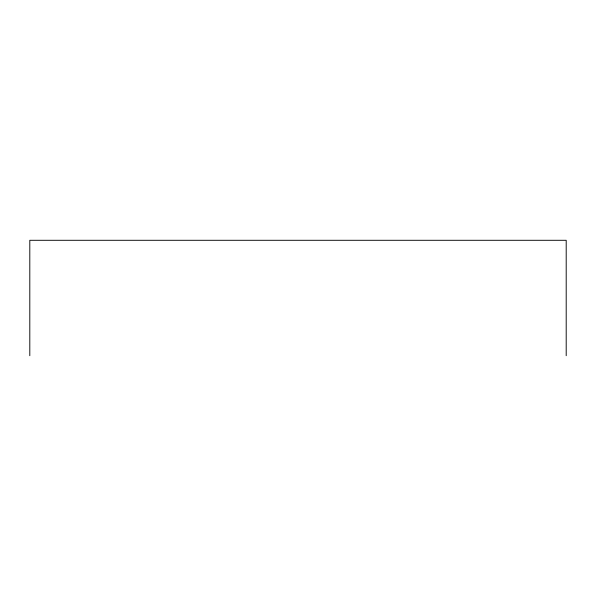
<?xml version="1.0" encoding="UTF-8"?>
<svg xmlns="http://www.w3.org/2000/svg" width="596" height="596" viewBox="0 0 596 596"><rect width="100%" height="100%" fill="white"/><g stroke="black" fill="none" stroke-linecap="round" stroke-linejoin="round"><path stroke-width="0.89" d="M566.2 355.708L566.2 240.292L29.8 240.292L29.8 355.708"/></g></svg>
